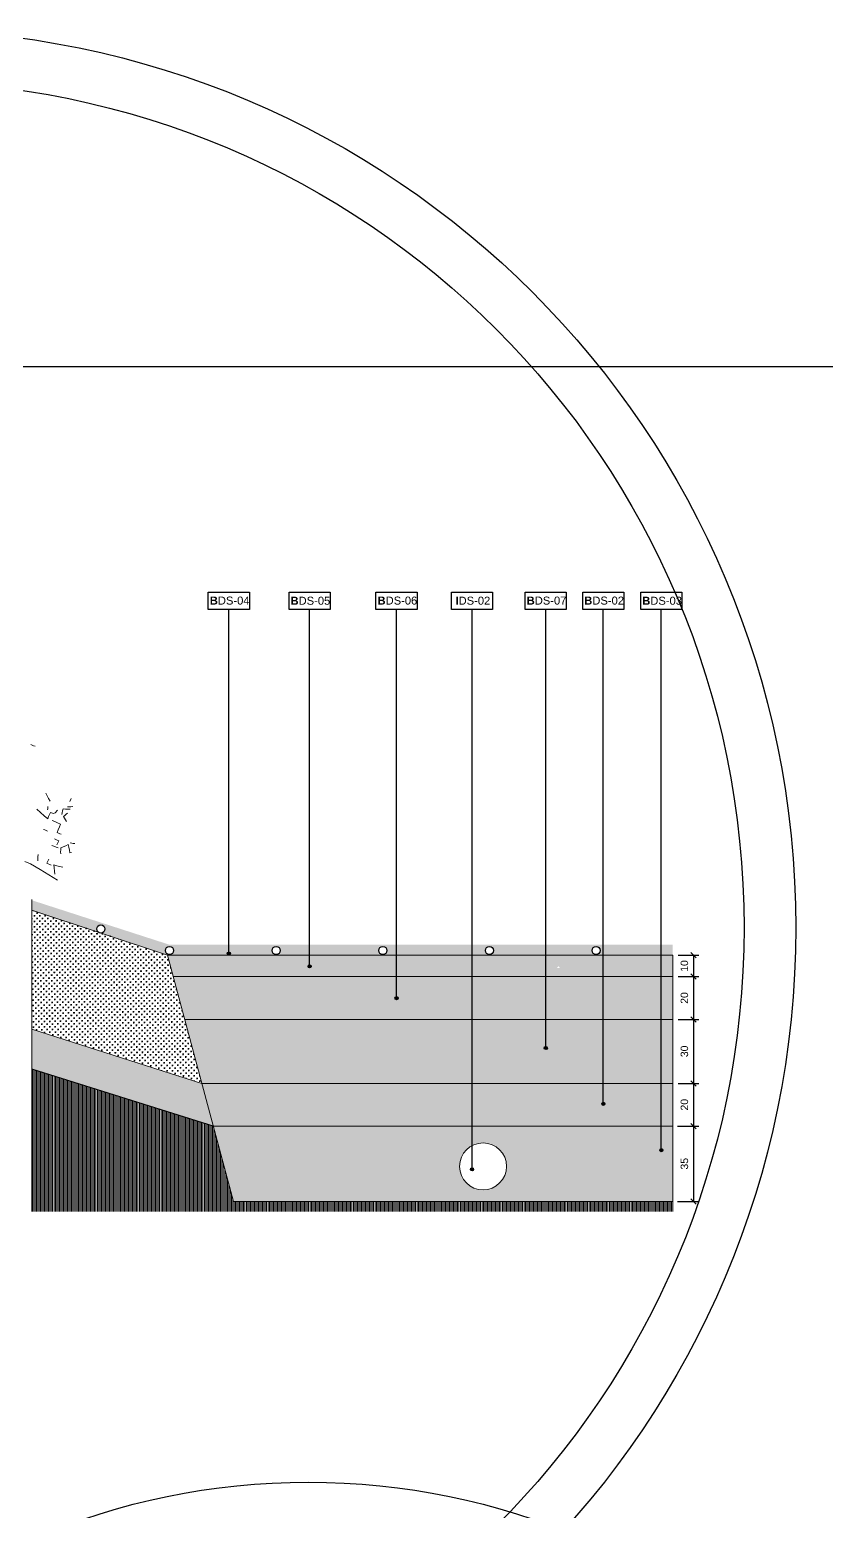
# Model space of a CAD drawing. Header units: metres. Extents: x -325 to 301, y -147 to 149.
# Drawn here: x 17.51 to 21.25, y 88.09 to 95.04 of the extents above; entities that cross this region are included whole.
import ezdxf

# ---------------------------------------------------------------- set-up
doc = ezdxf.new("R2010")
doc.units = ezdxf.units.M
doc.linetypes.add('ACAD_ISO03W100', pattern=[30, 12, -18])
doc.layers.get('Defpoints').update_dxf_attribs({"lineweight": 13})
doc.layers.add('-aux', color=50, linetype='Continuous', plot=False)
doc.layers.add('-AUX-QAD', color=5, linetype='Continuous', plot=False)
doc.layers.add('0-TX-1_25', color=7, linetype='Continuous', true_color=0x3f4f7f)
doc.layers.add('03-SOL-H-sorra', color=7, linetype='Continuous', true_color=0x7e7a67)
for name, color, linetype in [('02-L-Geotextile', 32, 'Continuous'), ('02-TRAÇ-D-linia 2', 251, 'Continuous'), ('10-DET-encoixinat', 37, 'Continuous'), ('10-DET_TERRENY_compactat', 252, 'Continuous'), ('10-DET_TERRENY_sol estructural', 251, 'Continuous'), ('A-KEYPLAN_HATCH', 7, 'Continuous'), ('A_TEXT_2', 7, 'Continuous')]:
    doc.layers.add(name, color=color, linetype=linetype)
for name, color, linetype, lineweight in [('05-VEG-sec plano 2_', 251, 'Continuous', 18), ('1-CM', 7, 'Continuous', 0), ('2-formigó', 7, 'Continuous', 0), ('2-L-secció', 1, 'Continuous', 0), ('3-TR Seleccionat', 44, 'Continuous', 0)]:
    doc.layers.add(name, color=color, linetype=linetype, lineweight=lineweight)
doc.styles.get("Standard").update_dxf_attribs({"font": 'arial.ttf'})
doc.dimstyles.new('ISO-25', dxfattribs={"dimtxt": 0.1, "dimasz": 0.1, "dimexe": 0.1, "dimexo": 0.1, "dimgap": 0.1, "dimtad": 1, "dimdec": 0, "dimlfac": 100, "dimzin": 9, "dimtxsty": 'Standard', "dimblk": 'OBLIQUE', "dimcen": 0.1, "dimadec": 0, "dimazin": 0, "dimtfac": 1, "dimtdec": 0, "dimtmove": 0, "dimatfit": 3, "dimldrblk": 'OBLIQUE', "dimfxl": 1, "dimarcsym": 0})

# ---------------------------------------------------------------- blocks, each defined once
blk = doc.blocks.new('arbusto')
at = {"color": 0}
for p, q in [((85.6074, 109.7008), (85.6011, 109.7012)), ((85.6142, 109.7004), (85.6074, 109.7008)), ((85.6211, 109.6999), (85.6142, 109.7004)), ((85.7399, 109.5136), (85.7305, 109.5229)), ((85.7494, 109.5047), (85.7399, 109.5136)), ((85.7589, 109.4961), (85.7494, 109.5047)), ((85.8333, 109.4846), (85.8231, 109.4821)), ((85.8231, 109.4821), (85.8239, 109.4734)), ((85.8435, 109.4872), (85.8333, 109.4846)), ((85.8455, 109.4988), (85.839, 109.4962)), ((85.8406, 109.5211), (85.8415, 109.5361)), ((85.8537, 109.4903), (85.8435, 109.4872)), ((85.8524, 109.5017), (85.8455, 109.4988)), ((85.8596, 109.5049), (85.8524, 109.5017)), ((85.7351, 109.4355), (85.7156, 109.4437)), ((85.7547, 109.4275), (85.7351, 109.4355)), ((85.7742, 109.42), (85.7547, 109.4275)), ((85.7583, 109.4661), (85.7573, 109.4711)), ((85.7598, 109.461), (85.7583, 109.4661)), ((85.7614, 109.4559), (85.7598, 109.461)), ((85.7748, 109.43), (85.7742, 109.42)), ((85.7755, 109.44), (85.7748, 109.43)), ((85.7761, 109.45), (85.7755, 109.44)), ((85.7904, 109.4498), (85.7761, 109.45)), ((85.7971, 109.4546), (85.7904, 109.4498)), ((85.8072, 109.418), (85.7942, 109.4188)), ((85.8023, 109.4684), (85.7971, 109.4546)), ((85.8204, 109.4172), (85.8072, 109.418)), ((85.8341, 109.4163), (85.8204, 109.4172)), ((85.8239, 109.4734), (85.8251, 109.465)), ((85.8251, 109.465), (85.8266, 109.4569)), ((85.8333, 109.4027), (85.8341, 109.4163)), ((85.8397, 109.4574), (85.8363, 109.4513)), ((85.8363, 109.4513), (85.8422, 109.4459)), ((85.8433, 109.4639), (85.8397, 109.4574)), ((85.8422, 109.4459), (85.8487, 109.4405)), ((85.8475, 109.4706), (85.8433, 109.4639)), ((85.8487, 109.4405), (85.8553, 109.4351)), ((85.7775, 109.3697), (85.7712, 109.3701)), ((85.7842, 109.3693), (85.7775, 109.3697)), ((85.7911, 109.3689), (85.7842, 109.3693)), ((85.8317, 109.3764), (85.8325, 109.3894)), ((85.838, 109.376), (85.8317, 109.3764)), ((85.8325, 109.3894), (85.8333, 109.4027)), ((85.8447, 109.3756), (85.838, 109.376)), ((85.8516, 109.3752), (85.8447, 109.3756)), ((85.9067, 109.3531), (85.9003, 109.3522)), ((85.9135, 109.3544), (85.9067, 109.3531)), ((85.9206, 109.3559), (85.9135, 109.3544)), ((85.838, 109.3159), (85.828, 109.3165)), ((85.8361, 109.3461), (85.8298, 109.3465)), ((85.8428, 109.3457), (85.8361, 109.3461)), ((85.8479, 109.3153), (85.838, 109.3159)), ((85.8498, 109.3452), (85.8428, 109.3457)), ((85.8579, 109.3147), (85.8479, 109.3153)), ((85.8486, 109.3253), (85.8489, 109.3316)), ((85.8489, 109.3316), (85.8494, 109.3383)), ((85.8494, 109.3383), (85.8498, 109.3452)), ((85.8767, 109.3266), (85.8682, 109.3191)), ((85.8682, 109.3191), (85.8707, 109.3102)), ((85.8707, 109.3102), (85.8735, 109.3017)), ((85.8735, 109.3017), (85.8767, 109.2935)), ((85.8855, 109.3343), (85.8767, 109.3266)), ((85.8947, 109.3425), (85.8855, 109.3343)), ((85.9004, 109.3321), (85.8947, 109.3425)), ((85.9065, 109.3217), (85.9004, 109.3321)), ((85.9128, 109.3113), (85.9065, 109.3217)), ((85.9193, 109.314), (85.9128, 109.3113)), ((85.7869, 109.2502), (85.7844, 109.2591)), ((85.7896, 109.2418), (85.7869, 109.2502)), ((85.7928, 109.2335), (85.7896, 109.2418)), ((85.8331, 109.2361), (85.8334, 109.2423)), ((85.8393, 109.2357), (85.8331, 109.2361)), ((85.8334, 109.2423), (85.8339, 109.2491)), ((85.8339, 109.2491), (85.8343, 109.256)), ((85.8461, 109.2353), (85.8393, 109.2357)), ((85.853, 109.2348), (85.8461, 109.2353)), ((85.8764, 109.2397), (85.8633, 109.2392)), ((85.8633, 109.2392), (85.8689, 109.2269)), ((85.8689, 109.2269), (85.8749, 109.2148)), ((85.8897, 109.2406), (85.8764, 109.2397)), ((85.9035, 109.2418), (85.8897, 109.2406)), ((85.7658, 109.2108), (85.739, 109.2122)), ((85.8136, 109.2015), (85.7658, 109.2108)), ((85.8999, 109.1819), (85.8136, 109.2015)), ((85.8749, 109.2148), (85.8811, 109.2031))]:
    blk.add_line(p, q, dxfattribs=at)
blk = doc.blocks.new('POINT')
at = {"layer": '0-TX-1_25'}
h = blk.add_hatch(dxfattribs=at)
h.set_pattern_fill('ANGLE', color=256)
h.set_pattern_definition([(0, (-83.747, -12.726), (0, 6.985), [5.08, -1.905]), (90, (-83.747, -12.726), (-6.985, 4e-16), [5.08, -1.905])])
edge = h.paths.add_edge_path()
edge.add_arc((0, 0), 0.0075, 0, 360)
h = blk.add_hatch(color=256, dxfattribs=at)
h.dxf.hatch_style = 1
edge = h.paths.add_edge_path()
edge.add_arc((0, 0), 0.0075, 0, 360)
blk.add_circle((0, 0), 0.0075, dxfattribs=at)
blk = doc.blocks.new('hatch keyplan 2')
at = {"layer": 'A-KEYPLAN_HATCH'}
blk.add_lwpolyline([(0, 0.00548), (0.01287, 0.00548), (0.01287, 0), (0, 0)], close=True, dxfattribs=at)
blk = doc.blocks.new('hatch keyplan')
at = {"layer": 'A-KEYPLAN_HATCH'}
blk.add_blockref('hatch keyplan 2', (1.43058, 0.85215), dxfattribs=at)
blk = doc.blocks.new('B-DS03')
at = {"layer": 'A-KEYPLAN_HATCH'}
blk.add_blockref('hatch keyplan', (-1.43058, -0.85215), dxfattribs=at)
at = {"layer": 'A_TEXT_2', "insert": (-0.0008, 0.00403), "char_height": 0.0025, "attachment_point": 1}
blk.add_mtext_dynamic_manual_height_columns('\\pi0.00128;{\\fArial|b1|i0|c0|p34;B}DS-03', width=0.0145619, gutter_width=0.015, heights=[0], dxfattribs=at)
blk = doc.blocks.new('B-DS07')
at = {"layer": 'A-KEYPLAN_HATCH'}
blk.add_blockref('hatch keyplan', (-1.43058, -0.85215), dxfattribs=at)
at = {"layer": 'A_TEXT_2', "insert": (-0.0008, 0.00408), "char_height": 0.0025, "attachment_point": 1}
blk.add_mtext_dynamic_manual_height_columns('\\pi0.00128;{\\fArial|b1|i0|c0|p34;B}DS-07', width=0.0145619, gutter_width=0.015, heights=[0], dxfattribs=at)
blk = doc.blocks.new('B-DS02')
at = {"layer": 'A-KEYPLAN_HATCH'}
blk.add_blockref('hatch keyplan', (-1.43058, -0.85215), dxfattribs=at)
at = {"layer": 'A_TEXT_2', "insert": (-0.0008, 0.00408), "char_height": 0.0025, "attachment_point": 1}
blk.add_mtext_dynamic_manual_height_columns('\\pi0.00129;{\\fArial|b1|i0|c0|p34;B}DS-02', width=0.0145619, gutter_width=0.015, heights=[0], dxfattribs=at)
blk = doc.blocks.new('I-06B')
at = {"layer": 'A-KEYPLAN_HATCH'}
blk.add_blockref('hatch keyplan', (-1.43058, -0.85215), dxfattribs=at)
at = {"layer": 'A_TEXT_2', "insert": (-0.0008, 0.00405), "char_height": 0.0025, "attachment_point": 1}
blk.add_mtext_dynamic_manual_height_columns('\\pi0.00206;{\\fArial|b1|i0|c0|p34;I}DS-02', width=0.0145619, gutter_width=0.015, heights=[0], dxfattribs=at)
blk = doc.blocks.new('B-DS06')
at = {"layer": 'A-KEYPLAN_HATCH'}
blk.add_blockref('hatch keyplan', (-1.43058, -0.85215), dxfattribs=at)
at = {"layer": 'A_TEXT_2', "insert": (-0.0008, 0.00408), "char_height": 0.0025, "attachment_point": 1}
blk.add_mtext_dynamic_manual_height_columns('\\pi0.00128;{\\fArial|b1|i0|c0|p34;B}DS-06', width=0.0145619, gutter_width=0.015, heights=[0], dxfattribs=at)
blk = doc.blocks.new('B-DS05')
at = {"layer": 'A-KEYPLAN_HATCH'}
blk.add_blockref('hatch keyplan', (-1.43058, -0.85215), dxfattribs=at)
at = {"layer": 'A_TEXT_2', "insert": (-0.0008, 0.00403), "char_height": 0.0025, "attachment_point": 1}
blk.add_mtext_dynamic_manual_height_columns('\\pi0.00127;{\\fArial|b1|i0|c0|p34;B}DS-05', width=0.0145619, gutter_width=0.015, heights=[0], dxfattribs=at)
blk = doc.blocks.new('B-DS04')
at = {"layer": 'A-KEYPLAN_HATCH'}
blk.add_blockref('hatch keyplan', (-1.43058, -0.85215), dxfattribs=at)
at = {"layer": 'A_TEXT_2', "insert": (-0.0008, 0.00408), "char_height": 0.0025, "attachment_point": 1}
blk.add_mtext_dynamic_manual_height_columns('\\pi0.00128;{\\fArial|b1|i0|c0|p34;B}DS-04', width=0.0145619, gutter_width=0.015, heights=[0], dxfattribs=at)
blk = doc.blocks.new('_Oblique')
at = {"color": 0, "lineweight": -2}
blk.add_line((-0.5, -0.5), (0.5, 0.5), dxfattribs=at)
blk = doc.blocks.new('*D555')
at = {"layer": '0-TX-1_25', "color": 0, "lineweight": -2, "transparency": 16777216}
for p, q in [((20.5536, 90.6985), (20.651, 90.6985)), ((20.626, 90.6985), (20.626, 90.5985)), ((20.5536, 90.5985), (20.651, 90.5985))]:
    blk.add_line(p, q, dxfattribs=at)
at = {"layer": 'Defpoints', "color": 0, "transparency": 16777216}
for p in [(20.5286, 90.6985), (20.5286, 90.5985), (20.626, 90.5985)]:
    blk.add_point(p, dxfattribs=at)
at = {"layer": '0-TX-1_25', "color": 0, "lineweight": -2, "transparency": 16777216, "xscale": 0.025, "yscale": 0.025, "zscale": 0.025}
for p, rotation in [((20.626, 90.6985), 90), ((20.626, 90.5985), 270)]:
    blk.add_blockref('_Oblique', p, dxfattribs=dict(at, rotation=rotation))
at = {"layer": '0-TX-1_25', "color": 0, "transparency": 16777216, "insert": (20.5831, 90.6485), "char_height": 0.035, "attachment_point": 5, "rotation": 90}
blk.add_mtext('10', dxfattribs=at)
blk = doc.blocks.new('*D556')
at = {"layer": '0-TX-1_25', "color": 0, "lineweight": -2, "transparency": 16777216}
for p, q in [((20.5536, 90.5985), (20.651, 90.5985)), ((20.626, 90.5985), (20.626, 90.3985)), ((20.5536, 90.3985), (20.651, 90.3985))]:
    blk.add_line(p, q, dxfattribs=at)
at = {"layer": 'Defpoints', "color": 0, "transparency": 16777216}
for p in [(20.5286, 90.5985), (20.5286, 90.3985), (20.626, 90.3985)]:
    blk.add_point(p, dxfattribs=at)
at = {"layer": '0-TX-1_25', "color": 0, "lineweight": -2, "transparency": 16777216, "xscale": 0.025, "yscale": 0.025, "zscale": 0.025}
for p, rotation in [((20.626, 90.5985), 90), ((20.626, 90.3985), 270)]:
    blk.add_blockref('_Oblique', p, dxfattribs=dict(at, rotation=rotation))
at = {"layer": '0-TX-1_25', "color": 0, "transparency": 16777216, "insert": (20.5831, 90.4985), "char_height": 0.035, "attachment_point": 5, "rotation": 90}
blk.add_mtext('20', dxfattribs=at)
blk = doc.blocks.new('*D557')
at = {"layer": '0-TX-1_25', "color": 0, "lineweight": -2, "transparency": 16777216}
for p, q in [((20.5536, 90.3985), (20.651, 90.3985)), ((20.626, 90.3985), (20.626, 90.0985)), ((20.5536, 90.0985), (20.651, 90.0985))]:
    blk.add_line(p, q, dxfattribs=at)
at = {"layer": 'Defpoints', "color": 0, "transparency": 16777216}
for p in [(20.5286, 90.3985), (20.5286, 90.0985), (20.626, 90.0985)]:
    blk.add_point(p, dxfattribs=at)
at = {"layer": '0-TX-1_25', "color": 0, "lineweight": -2, "transparency": 16777216, "xscale": 0.025, "yscale": 0.025, "zscale": 0.025}
for p, rotation in [((20.626, 90.3985), 90), ((20.626, 90.0985), 270)]:
    blk.add_blockref('_Oblique', p, dxfattribs=dict(at, rotation=rotation))
at = {"layer": '0-TX-1_25', "color": 0, "transparency": 16777216, "insert": (20.5831, 90.2485), "char_height": 0.035, "attachment_point": 5, "rotation": 90}
blk.add_mtext('30', dxfattribs=at)
blk = doc.blocks.new('*D558')
at = {"layer": '0-TX-1_25', "color": 0, "lineweight": -2, "transparency": 16777216}
for p, q in [((20.5536, 90.0985), (20.651, 90.0985)), ((20.626, 90.0985), (20.626, 89.8985)), ((20.5536, 89.8985), (20.651, 89.8985))]:
    blk.add_line(p, q, dxfattribs=at)
at = {"layer": 'Defpoints', "color": 0, "transparency": 16777216}
for p in [(20.5286, 90.0985), (20.5286, 89.8985), (20.626, 89.8985)]:
    blk.add_point(p, dxfattribs=at)
at = {"layer": '0-TX-1_25', "color": 0, "lineweight": -2, "transparency": 16777216, "xscale": 0.025, "yscale": 0.025, "zscale": 0.025}
for p, rotation in [((20.626, 90.0985), 90), ((20.626, 89.8985), 270)]:
    blk.add_blockref('_Oblique', p, dxfattribs=dict(at, rotation=rotation))
at = {"layer": '0-TX-1_25', "color": 0, "transparency": 16777216, "insert": (20.5831, 89.9985), "char_height": 0.035, "attachment_point": 5, "rotation": 90}
blk.add_mtext('20', dxfattribs=at)
blk = doc.blocks.new('*D559')
at = {"layer": '0-TX-1_25', "color": 0, "lineweight": -2, "transparency": 16777216}
for p, q in [((20.551, 89.8985), (20.651, 89.8985)), ((20.626, 89.8985), (20.626, 89.5453)), ((20.551, 89.5453), (20.651, 89.5453))]:
    blk.add_line(p, q, dxfattribs=at)
at = {"layer": 'Defpoints', "color": 0, "transparency": 16777216}
for p in [(20.526, 89.8985), (20.526, 89.5453), (20.626, 89.5453)]:
    blk.add_point(p, dxfattribs=at)
at = {"layer": '0-TX-1_25', "color": 0, "lineweight": -2, "transparency": 16777216, "xscale": 0.025, "yscale": 0.025, "zscale": 0.025}
for p, rotation in [((20.626, 89.8985), 90), ((20.626, 89.5453), 270)]:
    blk.add_blockref('_Oblique', p, dxfattribs=dict(at, rotation=rotation))
at = {"layer": '0-TX-1_25', "color": 0, "transparency": 16777216, "insert": (20.5831, 89.7219), "char_height": 0.035, "attachment_point": 5, "rotation": 90}
blk.add_mtext('35', dxfattribs=at)

msp = doc.modelspace()

# ---------------------------------------------------------------- hatches: boundary and pattern name
at = {"layer": '03-SOL-H-sorra'}
h = msp.add_hatch(dxfattribs=at)
h.set_pattern_fill('DOTS', color=256, scale=0.12, angle=45.57823, style=0)
h.set_pattern_definition([(71.0548275, (126.8297984, 4.628466), (-0.00587623557, 0.00598183547), [0, -0.0075])])
edge = h.paths.add_edge_path()
edge.add_line((19.9898, 90.6985), (18.1598, 90.6985))
edge.add_line((18.1598, 90.6985), (18.1866, 90.5985))
edge.add_line((18.1866, 90.5985), (20.5286, 90.5985))
edge.add_line((20.5286, 90.5985), (20.5286, 90.6985))
edge.add_line((20.5286, 90.6985), (19.9898, 90.6985))
edge.add_line((19.9898, 90.6985), (19.9898, 90.651))
edge.add_arc((20.0144, 90.663), 0.0274, 206.15991, 243.84009)
edge.add_arc((19.9898, 90.7293), 0.0917, 262.16864, 277.83136, ccw=False)
edge.add_arc((19.9808, 90.6474), 0.00964, 248.56053, 381.43947)
edge.add_line((19.9898, 90.651), (19.9898, 90.6985))
at = {"layer": '10-DET-encoixinat'}
h = msp.add_hatch(dxfattribs=at)
h.set_pattern_fill('CROSS', color=256, scale=0.002, angle=91)
h.set_pattern_definition([(91, (0, 2.498406), (-0.0129197113, 0.0124764202), [0.00635, -0.01905]), (181, (0.003119, 2.501636), (-0.0124764202, -0.0129197113), [0.00635, -0.01905])])
h.paths.add_polyline_path([(18.1598, 90.6985), (17.5244, 90.9103), (17.5244, 90.3524), (18.3206, 90.0985)])
at = {"layer": '10-DET_TERRENY_compactat'}
h = msp.add_hatch(dxfattribs=at)
h.set_pattern_fill('HEX', color=256, scale=0.002, angle=0.57823)
edge = h.paths.add_edge_path(flags=16)
edge.add_arc((18.169, 90.7211), 0.0191, 0, 360)
edge = h.paths.add_edge_path(flags=16)
edge.add_arc((17.8473, 90.822), 0.0191, 0, 360)
edge = h.paths.add_edge_path(flags=16)
edge.add_arc((16.6231, 91.2256), 0.0191, 0, 360)
edge = h.paths.add_edge_path(flags=16)
edge.add_arc((16.2445, 91.3465), 0.0191, 0, 360)
edge = h.paths.add_edge_path(flags=16)
edge.add_arc((15.7756, 91.4967), 0.0191, 0, 360)
edge = h.paths.add_edge_path(flags=16)
edge.add_arc((15.399, 91.6181), 0.0191, 0, 360)
edge = h.paths.add_edge_path(flags=16)
edge.add_arc((15.0204, 91.7402), 0.0191, 0, 360)
edge = h.paths.add_edge_path(flags=16)
edge.add_arc((14.5514, 91.8935), 0.0191, 0, 360)
edge = h.paths.add_edge_path(flags=16)
edge.add_arc((20.169, 90.7211), 0.0191, 0, 360)
edge = h.paths.add_edge_path(flags=16)
edge.add_arc((19.669, 90.7211), 0.0191, 0, 360)
edge = h.paths.add_edge_path(flags=16)
edge.add_arc((19.169, 90.7211), 0.0191, 0, 360)
edge = h.paths.add_edge_path(flags=16)
edge.add_arc((18.669, 90.7211), 0.0191, 0, 360)
edge = h.paths.add_edge_path()
edge.add_line((17.5244, 90.9563), (17.5244, 90.9059))
edge.add_arc((-145.9364, -410.796), 527.6592, 71.881157, 71.953735, ccw=False)
edge.add_line((18.1598, 90.6985), (20.5286, 90.6985))
edge.add_line((20.5286, 90.6985), (20.5286, 90.7485))
edge.add_line((20.5286, 90.7485), (18.1677, 90.7485))
edge.add_line((18.1677, 90.7485), (17.5244, 90.9563))
edge = h.paths.add_edge_path()
edge.add_line((17.4786, 90.925), (17.4589, 90.9424))
edge.add_arc((17.4485, 90.9599), 0.0204, 30.42813, 301.00298, ccw=False)
edge.add_line((17.466, 90.9702), (17.0135, 91.1213))
edge.add_arc((16.9997, 91.108), 0.0191, -259.76416, 43.95968, ccw=False)
edge.add_line((16.9963, 91.1269), (14.526, 91.9248))
edge.add_line((14.526, 91.9248), (14.3634, 91.9248))
edge.add_line((14.3634, 91.9248), (14.3634, 91.8967))
edge.add_line((14.3634, 91.8967), (14.4575, 91.8946))
edge.add_arc((-666.8326, -2036.0074), 2234.306, 72.1651353, 72.2464994, ccw=False)
edge = h.paths.add_edge_path(flags=17)
edge.add_line((17.4786, 90.9709), (17.4786, 90.971))
edge.add_line((17.4786, 90.971), (17.4779, 90.9713))
edge.add_arc((17.4687, 90.9545), 0.0191, 58.6235, 61.06923, ccw=False)
at = {"layer": '10-DET_TERRENY_sol estructural'}
h = msp.add_hatch(dxfattribs=at)
h.set_pattern_fill('GRAVEL', color=256, scale=0.0015, angle=-43.73425)
h.set_pattern_definition([(184.2785352, (0.0461602, 0.0085652), (-0.45728619625, -0.03705110955), [0.005125822, -0.507457255]), (141.2354887, (0.0410486, 0.0081828), (0.356690770776, -0.28853967499), [0.008796071, -0.870810733]), (88.7761948, (0.03419, 0.0136902), (-0.01443682891, -0.566213200103), [0.006202223, -0.614020842]), (223.5394367, (0.016869, 0.01708), (0.554310947284, 0.524247063626), [0.008010068, -0.792996561]), (249.099402, (0.0110624, 0.0115623), (0.17842244753, 0.4620470974), [0.007854506, -0.777597116]), (313.5394367, (0.0082603, 0.0042246), (-0.524247063626, 0.554310947284), [0.008010068, -0.792996561]), (353.9599882, (0.0137781, -0.0015819), (-0.62127181467, 0.067114993088), [0.010592905, -1.04869673]), (28.5210761, (0.0243122, -0.0026965), (0.772164954964, 0.421271186203), [0.010000793, -0.990078849]), (77.6953134, (0.0330993, 0.0020787), (0.122173607642, 0.568593650682), [0.008037195, -0.795683185]), (131.502106, (0.034812, 0.0099313), (0.27648329808, -0.3172592093), [0.009175699, -0.449609054]), (178.6631855, (0.0287319, 0.0168032), (-0.62008158938, 0.01324660382), [0.011866169, -1.174751588]), (95.0798226, (0.0438595, -0.009271), (-0.03467065898, 0.34954941769), [0.004050068, -0.400958487]), (127.7349821, (0.043501, -0.0052367), (0.305202830768, -0.39746668048), [0.00770523, -0.762819585]), (181.265748, (0.038785, 0.000857), (-0.026339082, -0.027529307), [0.00538814, -0.048493397]), (159.464338, (0.040019, 0.006004), (0.1903247004, -0.07663679543), [0.00290162, -0.287259336]), (248.067157, (0.037302, 0.007022), (0.0514879387, 0.10892700385), [0.004103484, -0.201071295]), (347.229504, (0.035769, 0.0032156), (0.13526608585, -0.02395863143), [0.006664795, -0.215494472]), (117.830799, (0.042269, 0.001742), (0.0287195326, -0.0802074713), [0.004819307, -0.115663472]), (332.655288, (0.0213347, 0.0222987), (0.354310318833, -0.18080289812), [0.00675132, -0.6683824]), (26.6119237, (0.0273316, 0.0191976), (-0.39984713111, -0.19746605212), [0.005663984, -0.560733235]), (249.464338, (0.0475366, 0.007248), (0.07663679543, 0.1903247004), [0.005803202, -0.284357754]), (299.8762074, (0.045501, 0.0018138), (-0.196275826873, 0.34597874181), [0.00675132, -0.6683824]), (295.7097025, (0.0050044, 0.0052306), (-0.08496837243, 0.18675402455), [0.006510528, -0.319016015]), (251.0408883, (0.0078288, -0.0006354), (0.152083365314, 0.43451779019), [0.005455082, -0.5400539]), (23.067157, (0.021473, -0.0205445), (0.18675402455, 0.08496837244), [0.005803202, -0.284357754]), (333.6197724, (0.026812, -0.0182707), (-0.463237322697, 0.2322908368), [0.006386741, -0.63228564]), (25.7097025, (0.0079835, -0.0076383), (-0.18675402456, -0.08496837242), [0.003255264, -0.322271279]), (57.57568, (0.019821, -0.018964), (0.0778270207, 0.13645631113), [0.001942719, -0.192329924]), (122.229504, (0.020863, -0.017324), (0.0562488399, -0.1065465533), [0.007854506, -0.149235819]), (142.2747537, (0.0166739, -0.01068), (0.30163215485, -0.235861512673), [0.007279005, -0.720620473]), (259.955815, (0.033398, 0.000738), (0.0251488567, 0.0813976966), [0.005494858, -0.131876645]), (309.4229743, (0.03244, -0.0046727), (0.41532005986, -0.5028230085), [0.009593351, -0.949740136]), (17.2111436, (0.0385322, -0.0120834), (-0.29449080312, -0.087348823), [0.003922624, -0.388340885]), (46.26575, (0.04228, -0.010923), (-0.001190225, 0.05386839), [0.002286, -0.035814]), (76.522185, (0.0169134, -0.0093273), (-0.074256344865, -0.29806147897), [0.005293004, -0.524009112]), (4.2785352, (0.018147, -0.00418), (0.45728619625, 0.037051109545), [0.010251643, -0.502331433]), (316.26575, (0.02837, -0.003415), (0.05386839, 0.001190225), [0.009906, -0.028194]), (281.5705942, (0.0355278, -0.0102634), (0.090919499107, -0.45609597091), [0.006024143, -0.596389751]), (210.320352, (0.036736, -0.016165), (-0.13288563527, -0.08377814714), [0.005547436, -0.27182475]), (163.911723, (0.0319474, -0.0189657), (-0.786447658354, 0.225149485162), [0.009032176, -0.894186966]), (131.6918265, (0.023269, -0.0164627), (-0.331541912696, 0.369937373248), [0.009555442, -0.945987697])])
h.paths.add_polyline_path([(20.5286, 90.3985), (20.5286, 90.5985), (18.1866, 90.5985), (18.2402, 90.3985)])
h = msp.add_hatch(dxfattribs=at)
h.set_pattern_fill('GRAVEL', color=256, scale=0.0025, angle=-44.42177, style=0)
h.set_pattern_definition([(183.5910193, (0.0770994, 0.013351), (-0.76282976043, -0.05260234407), [0.008543036, -0.84576209]), (140.5479728, (0.068573, 0.012816), (0.58867144547, -0.48799813451), [0.01466012, -1.451351222]), (88.088679, (0.0572532, 0.0221315), (-0.03538309063, -0.94333201308), [0.01033704, -1.02336807]), (222.851921, (0.0284544, 0.0281274), (0.934269248345, 0.8625967897), [0.013350113, -1.321660936]), (248.411886, (0.0186673, 0.019048), (0.30658960816, 0.76645486636), [0.013090842, -1.295995194]), (312.851921, (0.0138507, 0.0068753), (-0.8625967897, 0.934269248345), [0.013350113, -1.321660936]), (353.2724723, (0.0229302, -0.0029118), (-1.03403627763, 0.124274802527), [0.01765484, -1.747827883]), (27.8335602, (0.0404635, -0.00498), (1.29527375359, 0.68662591945), [0.01666799, -1.650131415]), (77.0077974, (0.055203, 0.0028023), (0.21497906706, 0.945144566045), [0.013395325, -1.326138642]), (130.81459, (0.0582146, 0.015855), (0.4544275992, -0.53425654614), [0.01529283, -0.749348424]), (177.9756696, (0.048219, 0.0274288), (-1.033130001144, 0.03447681447), [0.01977695, -1.957919313]), (94.392307, (0.0729086, -0.0163275), (-0.05078979112, 0.58323378427), [0.006750113, -0.668264146]), (127.0474662, (0.0723916, -0.0095972), (0.50068600816, -0.66850038986), [0.01284205, -1.271365975]), (180.57823, (0.064655, 0.000653), (-0.044445856, -0.045352132), [0.008980234, -0.080822328]), (158.776822, (0.066813, 0.009206), (0.315652373, -0.13152501446), [0.004836033, -0.47876556]), (247.379641, (0.062305, 0.010957), (0.0879854351, 0.1805022526), [0.00683914, -0.335118825]), (346.541988, (0.059675, 0.004644), (0.2249481084, -0.0426333028), [0.01110799, -0.359157454]), (117.143283, (0.070478, 0.002058), (0.0462584088, -0.134243844), [0.00803218, -0.192772453]), (331.967772, (0.036001, 0.0367352), (0.5868588902, -0.30840216115), [0.0112522, -1.113970667]), (25.924408, (0.0459333, 0.031447), (-0.67031294292, -0.32109003186), [0.009439974, -0.93455539]), (248.776822, (0.079367, 0.011129), (0.13152501446, 0.315652373), [0.009672003, -0.47392959]), (299.1886915, (0.0758657, 0.0021128), (-0.32018375544, 0.5805149548), [0.0112522, -1.113970667]), (295.022187, (0.008445, 0.008617), (-0.1378689498, 0.31293354355), [0.01085088, -0.531693358]), (250.3533724, (0.0130343, -0.0012156), (0.262143752, 0.72110273421), [0.009091803, -0.900089835]), (22.379641, (0.035375, -0.034668), (0.31293354354, 0.1378689498), [0.009672003, -0.47392959]), (332.9322565, (0.0443182, -0.0309852), (-0.76736114286, 0.39638759622), [0.01064457, -1.0538094]), (25.022187, (0.013152, -0.012889), (-0.31293354355, -0.1378689498), [0.00542544, -0.537118798]), (56.888164, (0.032654, -0.032001), (0.1324312909, 0.225854385), [0.003237865, -0.320549874]), (121.541988, (0.034422, -0.029289), (0.091610541, -0.1786896997), [0.013090842, -0.248726365]), (141.5872378, (0.0275742, -0.0181322), (0.49796717862, -0.39910642568), [0.012131675, -1.20103412]), (259.2683, (0.055675, 0.000562), (0.0435395793, 0.1351501204), [0.009158097, -0.21979441]), (308.7354584, (0.0539694, -0.008436), (0.6820945372, -0.8462838131), [0.01598892, -1.582900227]), (16.523628, (0.063974, -0.020908), (-0.4925295197, -0.13968150276), [0.006537706, -0.64723481]), (45.57823, (0.07024, -0.01905), (-0.000906276, 0.08979799), [0.00381, -0.05969]), (75.834669, (0.0280005, -0.0158827), (-0.1297124615, -0.49524834914), [0.008821674, -0.87334852]), (3.5910193, (0.0301594, -0.007329), (0.76282976043, 0.05260234407), [0.01708607, -0.837219055]), (315.57823, (0.04721, -0.00626), (0.08979799, 0.000906276), [0.01651, -0.04699]), (280.8830783, (0.0590035, -0.017815), (0.14240033262, -0.76192348387), [0.01004024, -0.99398292]), (209.632836, (0.060899, -0.027675), (-0.2231355555, -0.1369626733), [0.009245727, -0.45304125]), (163.2242072, (0.0528626, -0.032246), (-1.306149071275, 0.39094993747), [0.015053627, -1.49031161]), (131.0043106, (0.0384496, -0.0279012), (-0.54513186384, 0.62314825766), [0.015925736, -1.57664616])])
h.paths.add_polyline_path([(20.5286, 90.0985), (20.5286, 90.3985), (18.2402, 90.3985), (18.3206, 90.0985)])
h = msp.add_hatch(dxfattribs=at)
h.set_pattern_fill('AR-SAND', color=256, scale=0.0002, angle=-44.30171)
h.set_pattern_definition([(353.198293, (0, 2.498406), (0.0066074629, 0.0072286904), [0, -0.0077216, 0, -0.008636, 0, -0.008255]), (323.198293, (0, 2.498406), (0.0164473617, 0.0039809618), [0, -0.0041656, 0, -0.0069596, 0, -0.002667]), (283.198293, (-0.004472, 2.50277), (0.0113418964, -0.0110285894), [0, -0.00254, 0, -0.009144, 0, -0.011938]), (273.198293, (-0.004472, 2.50277), (0.0140431584, -0.0074750303), [0, -0.00127, 0, -0.0059944, 0, -0.006858])])
h.paths.add_polyline_path([(20.5286, 89.8985), (20.5286, 90.0985), (18.3206, 90.0985), (17.5244, 90.3524), (17.5244, 90.1655), (18.3742, 89.8985)])
h = msp.add_hatch(dxfattribs=at)
h.set_pattern_fill('HEX', color=256, scale=0.005, angle=0.57823, style=0)
h.set_pattern_definition([(0.578232, (0, 2.498406), (-0.000277489, 0.027494906), [0.015875, -0.03175]), (120.578232, (0, 2.498406), (-0.023672543, -0.013987766), [0.015875, -0.03175]), (60.578232, (0.015874, 2.498566), (-0.023950032, 0.01350714), [0.015875, -0.03175])])
h.paths.add_polyline_path([(19.7498, 89.7085, -1), (19.5298, 89.7085, -1)], flags=16)
h.paths.add_polyline_path([(20.5286, 89.5453), (20.5286, 89.8985), (18.3742, 89.8985), (18.4688, 89.5453)])
at = {"layer": '3-TR Seleccionat'}
h = msp.add_hatch(dxfattribs=at)
h.set_pattern_fill('ANSI31', color=256, scale=0.002, angle=45, style=0)
h.set_pattern_definition([(90, (0, 2.498406), (-0.00635, 0), [])])
h.paths.add_polyline_path([(20.5286, 89.5453), (18.4688, 89.5453), (18.3742, 89.8985), (17.5244, 90.1655), (17.5244, 89.4985), (20.5286, 89.4985)])

# ---------------------------------------------------------------- linework, layer by layer
at = {"layer": '-aux'}
msp.add_lwpolyline([(12.2345, 93.4567), (142.2345, 93.4567)], dxfattribs=at)
at = {"layer": '-AUX-QAD'}
for centre, radius in [((16.8976, 90.8283), 4.2075), ((16.8976, 90.8283), 3.9649), ((18.8197, 84.9467), 3.2831)]:
    msp.add_circle(centre, radius, dxfattribs=at)
at = {"layer": '0-TX-1_25'}
for points in [[(18.4473, 90.6985), (18.4473, 92.3182)], [(18.826, 90.6468), (18.826, 92.3182)], [(19.2336, 90.4976), (19.2336, 92.3182)], [(19.5875, 89.6954), (19.5875, 92.3182)], [(19.933, 90.2641), (19.933, 92.3182)], [(20.2028, 90.0025), (20.2028, 92.3182)], [(20.4747, 89.7855), (20.4747, 92.3182)]]:
    msp.add_lwpolyline(points, dxfattribs=at)
at = {"layer": '02-L-Geotextile', "linetype": 'ACAD_ISO03W100', "ltscale": 0.002, "const_width": 0.005}
msp.add_lwpolyline([(17.5244, 90.1655), (18.3742, 89.8985), (18.4688, 89.5453), (20.5286, 89.5453)], dxfattribs=at)
at = {"layer": '02-TRAÇ-D-linia 2'}
for centre in [(17.8473, 90.822, 0), (18.169, 90.7211, 0), (18.669, 90.7211, 0), (19.169, 90.7211, 0), (19.669, 90.7211, 0), (20.169, 90.7211, 0)]:
    msp.add_circle(centre, 0.0191, dxfattribs=at)
at = {"layer": '1-CM'}
for points in [[(17.5244, 90.9103), (18.1598, 90.6985), (20.5286, 90.6985)], [(18.1598, 90.6985), (18.4688, 89.5453)], [(18.1866, 90.5985), (20.5286, 90.5985)], [(18.2402, 90.3985), (20.5286, 90.3985)], [(17.5244, 90.3524), (18.3206, 90.0985), (20.5286, 90.0985)], [(17.5244, 90.1655), (18.3742, 89.8985), (20.5286, 89.8985)], [(18.3206, 90.0985), (20.5286, 90.0985)], [(18.4688, 89.5453), (20.5286, 89.5453)]]:
    msp.add_lwpolyline(points, dxfattribs=at)
at = {"layer": '2-formigó'}
msp.add_circle((19.6391, 89.7095), 0.11, dxfattribs=at)
at = {"layer": '2-L-secció'}
for p, q in [((17.5244, 90.9603), (17.5244, 89.4985)), ((20.5286, 89.4985), (20.5286, 90.6985))]:
    msp.add_line(p, q, dxfattribs=at)

# ---------------------------------------------------------------- block references
at = {"layer": '0-TX-1_25', "xscale": 15, "yscale": 15, "zscale": 15}
for name, p in [('B-DS04', (18.3508, 92.3182)), ('B-DS05', (18.7294, 92.3182)), ('B-DS06', (19.1371, 92.3182)), ('I-06B', (19.4909, 92.3182)), ('B-DS07', (19.8364, 92.3182)), ('B-DS02', (20.1062, 92.3182)), ('B-DS03', (20.3781, 92.3182))]:
    msp.add_blockref(name, p, dxfattribs=at)
at = {"layer": '0-TX-1_25'}
for p in [(18.4473, 90.7067), (18.826, 90.6468), (19.2336, 90.4976), (19.933, 90.2641), (20.2028, 90.0025), (20.4747, 89.7855), (19.5875, 89.6954)]:
    msp.add_blockref('POINT', p, dxfattribs=at)
at = {"layer": '05-VEG-sec plano 2_', "xscale": 1.080001674432827, "yscale": 1.080001674432827, "zscale": 1.080001674432827, "rotation": 341.2219139133144}
msp.add_blockref('arbusto', (-108.1477, 9.2746), dxfattribs=at)

# ---------------------------------------------------------------- dimensions: what is measured, and where the dimension line sits
at = {"layer": '0-TX-1_25'}
for base, p1, p2, picture, middle in [((20.626, 90.5985), (20.5286, 90.6985), (20.5286, 90.5985), '*D555', (20.5831, 90.6485)), ((20.626, 90.3985), (20.5286, 90.5985), (20.5286, 90.3985), '*D556', (20.5831, 90.4985)), ((20.626, 90.0985), (20.5286, 90.3985), (20.5286, 90.0985), '*D557', (20.5831, 90.2485)), ((20.626, 89.8985), (20.5286, 90.0985), (20.5286, 89.8985), '*D558', (20.5831, 89.9985)), ((20.626, 89.5453), (20.526, 89.8985), (20.526, 89.5453), '*D559', (20.5831, 89.7219))]:
    dim = msp.add_linear_dim(base=base, p1=p1, p2=p2, angle=90, dimstyle='ISO-25', override={"dimtxt": 0.035, "dimasz": 0.025, "dimexe": 0.025, "dimexo": 0.025, "dimgap": 0.025, "dimblk1": 'Oblique', "dimblk2": 'Oblique', "dimsah": 1, "dimfxl": 0.1, "dimfxlon": 1, "dimarcsym": 1}, dxfattribs=at)
    dim.commit()
    dim.dimension.update_dxf_attribs({"geometry": picture, "text_midpoint": middle})

doc.saveas('drawing.dxf')
